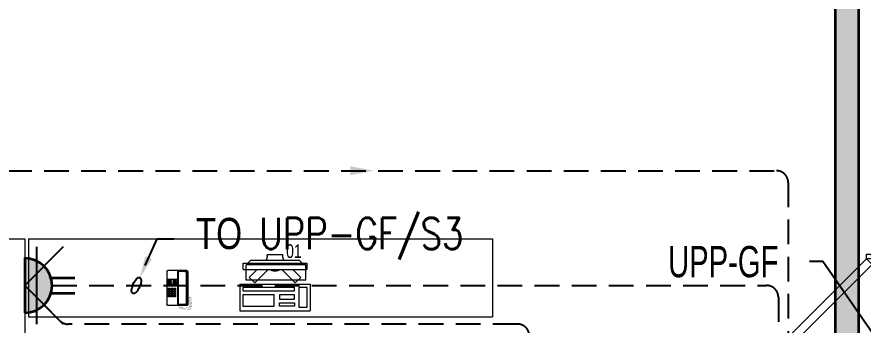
# Model space of a CAD drawing. Header units: inches. Extents: x -12418 to 57169, y -29325 to 19878.
# Drawn here: x 14148 to 19575, y -3301 to -1326 of the extents above; entities that cross this region are included whole.
import ezdxf
from ezdxf import colors
from ezdxf.entities.mleader import LeaderData, LeaderLine
from ezdxf.enums import TextEntityAlignment as Align
from ezdxf.math import Vec2, Vec3

# ---------------------------------------------------------------- set-up
doc = ezdxf.new("R2010")
doc.units = ezdxf.units.IN
doc.header["$LTSCALE"] = 25
doc.header["$MEASUREMENT"] = 0
doc.linetypes.add('DASHDOT', pattern=[25.4, 12.7, -6.35, 0, -6.35])
doc.linetypes.add('HIDDEN', pattern=[9.525, 6.35, -3.175])
doc.layers.get('0').update_dxf_attribs({"color": 8})
doc.layers.get('Defpoints').update_dxf_attribs({"color": 8})
for name, color, linetype, lineweight in [('00-Ground Floor$0$72_EGR_EQP_TAG', 142, 'Continuous', 5), ('00-Ground Floor$0$LOADING', 253, 'Continuous', 5), ('00-Ground Floor$0$Walls', 251, 'Continuous', 5), ('00-Ground Floor$0$Wooden Joinery', 251, 'Continuous', 5), ('E-LITE-CIRC @ 100', 6, 'Continuous', 25), ('E-LITE-CLNG-CNDT', 6, 'DASHDOT', 35), ('E-LITE-EXIT-NUMB', 6, 'Continuous', 25), ('E-POWR-FLOR-CNDT', 6, 'HIDDEN', 25), ('E-POWR-FLOR-CNDT @ 100', 6, 'HIDDEN', 25), ('E-POWR-TEXT @ 100', 6, 'Continuous', 25), ('E-POWR-WALL @ 100', 4, 'Continuous', 35), ('T-CABL-TRAY', 60, 'Continuous', 35)]:
    doc.layers.add(name, color=color, linetype=linetype, lineweight=lineweight)
doc.styles.add('00-Ground Floor$0$X3G_ENTITY_257CFD', font='swisscl.ttf', dxfattribs={"height": 200})
doc.styles.add('DC_Elc_Romans', font='elc_romans.shx', dxfattribs={"width": 0.7})
doc.styles.add('DC_Simplex', font='SIMPLEX.shx', dxfattribs={"width": 0.7})

# ---------------------------------------------------------------- blocks, each defined once
blk = doc.blocks.new('*U114')
at = {"layer": '00-Ground Floor$0$Wooden Joinery'}
for points in [[(627.5, 526.8), (65.4, -35.4), (30, 0), (592.1, 562.1)], [(1022.5, 526.8), (1584.6, -35.4), (1620, 0), (1057.9, 562.1)], [(30, 0), (0, 0), (0, -100), (50, -100), (50, -50), (30, -50), (30, 0)], [(1620, 0), (1650, 0), (1650, -100), (1600, -100), (1600, -50), (1620, -50), (1620, 0)]]:
    blk.add_lwpolyline(points, close=True, dxfattribs=at)
for centre, start, end in [((30, 0), 0, 45), ((1620, 0), 135, 180)]:
    blk.add_arc(centre, 795, start, end, dxfattribs=at)
blk = doc.blocks.new('00-Ground Floor$0$DM20079-P')
at = {"color": 0}
for p, q in [((-0.0616, 0.225), (0.0594, 0.225)), ((-0.0616, 0.225), (-0.0616, 0)), ((-0.0616, 0.222), (-0.0016, 0.222)), ((-0.0496, 0.2175), (-0.0136, 0.2175)), ((-0.0016, 0.225), (-0.0016, 0)), ((-0.0686, 0.217), (-0.0686, 0.008)), ((-0.0616, 0.212), (-0.0565, 0.212)), ((-0.0566, 0.2105), (-0.0566, 0.0145)), ((-0.0068, 0.212), (-0.0016, 0.212)), ((-0.0066, 0.2105), (-0.0066, 0.0145)), ((-0.0016, 0.1675), (0.0664, 0.1675)), ((0.0664, 0.217), (0.0664, 0.008)), ((-0.0016, 0.135), (0.0664, 0.135)), ((-0.0616, 0.013), (-0.0565, 0.013)), ((-0.0616, 0.003), (-0.0016, 0.003)), ((-0.0594, 0), (0.0594, 0)), ((-0.0496, 0.0075), (-0.0136, 0.0075)), ((-0.0068, 0.013), (-0.0016, 0.013))]:
    blk.add_line(p, q, dxfattribs=at)
for points in [[(0.0074, 0.1605, 0.414214), (0.0054, 0.1585), (0.0054, 0.1555, 0.414214), (0.0074, 0.1535), (0.0234, 0.1535, 0.414214), (0.0254, 0.1555), (0.0254, 0.1585, 0.414214), (0.0234, 0.1605)], [(0.0234, 0.142, 0.414214), (0.0254, 0.144), (0.0254, 0.147, 0.414214), (0.0234, 0.149), (0.0074, 0.149, 0.414214), (0.0054, 0.147), (0.0054, 0.144, 0.414214), (0.0074, 0.142)], [(0.0104, 0.103, 0.414214), (0.0124, 0.101), (0.0204, 0.101, 0.414214), (0.0224, 0.103), (0.0224, 0.109, 0.414214), (0.0204, 0.111), (0.0124, 0.111, 0.414214), (0.0104, 0.109)], [(0.0274, 0.103, 0.414214), (0.0294, 0.101), (0.0374, 0.101, 0.414214), (0.0394, 0.103), (0.0394, 0.109, 0.414214), (0.0374, 0.111), (0.0294, 0.111, 0.414214), (0.0274, 0.109)], [(0.0574, 0.1535, 0.414214), (0.0594, 0.1555), (0.0594, 0.1585, 0.414214), (0.0574, 0.1605), (0.0414, 0.1605, 0.414214), (0.0394, 0.1585), (0.0394, 0.1555, 0.414214), (0.0414, 0.1535)], [(0.0574, 0.142, 0.414214), (0.0594, 0.144), (0.0594, 0.147, 0.414214), (0.0574, 0.149), (0.0414, 0.149, 0.414214), (0.0394, 0.147), (0.0394, 0.144, 0.414214), (0.0414, 0.142)], [(0.0444, 0.103, 0.414214), (0.0464, 0.101), (0.0544, 0.101, 0.414214), (0.0564, 0.103), (0.0564, 0.109, 0.414214), (0.0544, 0.111), (0.0464, 0.111, 0.414214), (0.0444, 0.109)], [(0.0104, 0.088, 0.414214), (0.0124, 0.086), (0.0204, 0.086, 0.414214), (0.0224, 0.088), (0.0224, 0.094, 0.414214), (0.0204, 0.096), (0.0124, 0.096, 0.414214), (0.0104, 0.094)], [(0.0104, 0.073, 0.414214), (0.0124, 0.071), (0.0204, 0.071, 0.414214), (0.0224, 0.073), (0.0224, 0.079, 0.414214), (0.0204, 0.081), (0.0124, 0.081, 0.414214), (0.0104, 0.079)], [(0.0104, 0.058, 0.414214), (0.0124, 0.056), (0.0204, 0.056, 0.414214), (0.0224, 0.058), (0.0224, 0.064, 0.414214), (0.0204, 0.066), (0.0124, 0.066, 0.414214), (0.0104, 0.064)], [(0.0274, 0.088, 0.414214), (0.0294, 0.086), (0.0374, 0.086, 0.414214), (0.0394, 0.088), (0.0394, 0.094, 0.414214), (0.0374, 0.096), (0.0294, 0.096, 0.414214), (0.0274, 0.094)], [(0.0274, 0.073, 0.414214), (0.0294, 0.071), (0.0374, 0.071, 0.414214), (0.0394, 0.073), (0.0394, 0.079, 0.414214), (0.0374, 0.081), (0.0294, 0.081, 0.414214), (0.0274, 0.079)], [(0.0274, 0.058, 0.414214), (0.0294, 0.056), (0.0374, 0.056, 0.414214), (0.0394, 0.058), (0.0394, 0.064, 0.414214), (0.0374, 0.066), (0.0294, 0.066, 0.414214), (0.0274, 0.064)], [(0.0444, 0.088, 0.414214), (0.0464, 0.086), (0.0544, 0.086, 0.414214), (0.0564, 0.088), (0.0564, 0.094, 0.414214), (0.0544, 0.096), (0.0464, 0.096, 0.414214), (0.0444, 0.094)], [(0.0444, 0.073, 0.414214), (0.0464, 0.071), (0.0544, 0.071, 0.414214), (0.0564, 0.073), (0.0564, 0.079, 0.414214), (0.0544, 0.081), (0.0464, 0.081, 0.414214), (0.0444, 0.079)], [(0.0444, 0.058, 0.414214), (0.0464, 0.056), (0.0544, 0.056, 0.414214), (0.0564, 0.058), (0.0564, 0.064, 0.414214), (0.0544, 0.066), (0.0464, 0.066, 0.414214), (0.0444, 0.064)]]:
    blk.add_lwpolyline(points, format="xyb", close=True, dxfattribs=at)
at = {"color": 0, "const_width": 0.001}
blk.add_lwpolyline([(-0.0686, 0.059, 0.184574), (-0.0861, 0.0478, 1.44364), (-0.0769, 0.0452, 0.837915), (-0.0907, 0.0465, 0.30536), (-0.0835, 0.0248, 1.584726), (-0.0815, 0.034, 0.253153), (-0.094, 0.0228, 0.874198), (-0.0776, 0.0142, 0.915253), (-0.0897, 0.0168, 0.223821), (-0.0874, -0.0011, 1.703343), (-0.0796, 0.005, 0.588962), (-0.0934, -0.0114, 0.717795), (-0.0769, -0.0108, 0.983104), (-0.0875, -0.0075, 0.326362), (-0.0815, -0.0259, 0.758716), (-0.0657, -0.0134, 0.906186), (-0.0743, -0.016, 0.189488), (-0.067, -0.0272, 0.7948), (-0.0506, -0.0127, 1.223996), (-0.0585, -0.0193, 0.072149), (-0.0473, -0.0259, 0.645886), (-0.0341, -0.0134, 1.366917), (-0.042, -0.0193, 0.078415), (-0.0315, -0.0246, 0.723006), (-0.0229, -0.0127, 1.105484), (-0.0289, -0.018, 0.327892), (-0.017, -0.0193, 0.446638), (-0.0144, -0.0068, 0.327263), (-0.0269, -0.0029, 1.240441), (-0.0229, -0.0094, 0.611307), (-0.0278, 0.0075)], format="xyb", dxfattribs=at)
at = {"color": 0}
for centre, radius, start, end in [((-0.0605, 0.217), 0.00813, 97.9633, 179.6649), ((-0.0496, 0.2105), 0.007, 90, 180), ((-0.0136, 0.2105), 0.007, 0, 90), ((0.0582, 0.217), 0.00813, 0.3351, 82.0367), ((-0.0605, 0.008), 0.00813, 180.3351, 277.9633), ((-0.0496, 0.0145), 0.007, 180, 270), ((-0.0136, 0.0145), 0.007, 270, 0), ((0.0582, 0.008), 0.00813, 277.9633, 359.6649)]:
    blk.add_arc(centre, radius, start, end, dxfattribs=at)
blk = doc.blocks.new('00-Ground Floor$0$ITCWLS1-P')
at = {"layer": '00-Ground Floor$0$LOADING'}
for p, q in [((-0.17, 0.45), (-0.17, 0)), ((-0.17, 0.45), (0, 0.45)), ((0, 0.45), (0, 0)), ((-0.3251, 0.38, 0), (-0.3051, 0.4, 0)), ((-0.3251, 0.38, 0), (-0.3251, 0.07, 0)), ((-0.2651, 0.43, 0), (-0.3051, 0.43, 0)), ((-0.3051, 0.43, 0), (-0.3051, 0.02, 0)), ((-0.197, 0.4094), (-0.295, 0.4094)), ((-0.295, 0.0264), (-0.295, 0.4094)), ((-0.2651, 0.43, 0), (-0.2651, 0.02, 0)), ((-0.197, 0.0264), (-0.197, 0.4094)), ((-0.1496, 0.4305), (-0.1291, 0.4305)), ((-0.1291, 0.4305), (-0.1291, 0.4089)), ((-0.3503, 0.275), (-0.3596, 0.275)), ((-0.3596, 0.175), (-0.3596, 0.275)), ((-0.3503, 0.175), (-0.3596, 0.175)), ((-0.3251, 0.07, 0), (-0.3051, 0.05, 0)), ((-0.3051, 0.02, 0), (-0.2651, 0.02, 0)), ((-0.197, 0.0264), (-0.295, 0.0264)), ((-0.17, 0), (0, 0))]:
    blk.add_line(p, q, dxfattribs=at)
at = {"layer": '00-Ground Floor$0$LOADING', "extrusion": (2.48281e-10, 3.18408e-10, -1)}
for p, q in [((-0.2651, 0.3395), (-0.2144, 0.3902)), ((-0.1791, 0.3548), (-0.2144, 0.3902)), ((-0.2651, 0.2688), (-0.1791, 0.3548))]:
    blk.add_line(p, q, dxfattribs=at)
at = {"layer": '00-Ground Floor$0$LOADING', "extrusion": (2.48281e-10, -3.18408e-10, -1)}
for p, q in [((-0.2651, 0.1812), (-0.1791, 0.0952)), ((-0.2651, 0.1105), (-0.2144, 0.0598)), ((-0.1791, 0.0952), (-0.2144, 0.0598))]:
    blk.add_line(p, q, dxfattribs=at)
at = {"layer": '00-Ground Floor$0$LOADING'}
for points in [[(-0.1291, 0.4089), (-0.1291, 0.1), (-0.1496, 0.1), (-0.1496, 0.4305)], [(-0.1496, 0.1), (-0.1496, 0.1), (-0.1496, 0.1), (-0.1496, 0.1), (-0.1496, 0.1), (-0.1496, 0.1), (-0.1496, 0.1), (-0.1496, 0.1), (-0.1496, 0.1)], [(-0.1496, 0.1), (-0.1496, 0.1), (-0.1496, 0.1), (-0.1496, 0.1), (-0.1496, 0.1), (-0.1496, 0.1), (-0.1496, 0.1), (-0.1496, 0.1), (-0.1496, 0.1), (-0.1496, 0.1), (-0.1496, 0.1), (-0.1496, 0.1), (-0.1496, 0.1), (-0.1496, 0.1), (-0.1496, 0.1), (-0.1496, 0.1), (-0.1496, 0.1), (-0.1496, 0.1)], [(-0.1496, 0.1), (-0.1496, 0.1), (-0.1496, 0.1), (-0.1496, 0.1), (-0.1496, 0.1), (-0.1496, 0.1), (-0.1496, 0.1), (-0.1496, 0.1), (-0.1496, 0.1), (-0.1496, 0.1)], [(-0.1496, 0.1), (-0.1496, 0.1), (-0.1496, 0.1), (-0.1496, 0.1), (-0.1496, 0.1), (-0.1496, 0.1), (-0.1496, 0.1)], [(-0.1496, 0.1), (-0.1496, 0.1), (-0.1496, 0.1), (-0.1496, 0.1), (-0.1496, 0.1), (-0.1496, 0.1), (-0.1496, 0.1), (-0.1496, 0.1), (-0.1496, 0.1), (-0.1496, 0.1)], [(-0.1496, 0.1), (-0.1496, 0.1), (-0.1496, 0.1), (-0.1496, 0.1), (-0.1496, 0.1), (-0.1496, 0.1), (-0.1496, 0.1), (-0.1496, 0.1), (-0.1496, 0.1), (-0.1496, 0.1), (-0.1496, 0.1), (-0.1496, 0.1), (-0.1496, 0.1), (-0.1496, 0.1), (-0.1496, 0.1)], [(-0.1496, 0.1), (-0.1496, 0.1), (-0.1496, 0.1), (-0.1496, 0.1), (-0.1496, 0.1), (-0.1496, 0.1), (-0.1496, 0.1), (-0.1496, 0.1), (-0.1496, 0.1), (-0.1496, 0.1)], [(-0.1496, 0.1), (-0.1496, 0.1), (-0.1496, 0.1), (-0.1496, 0.1), (-0.1496, 0.1), (-0.1496, 0.1), (-0.1496, 0.1), (-0.1496, 0.1), (-0.1496, 0.1), (-0.1496, 0.1)], [(-0.1496, 0.1), (-0.1496, 0.1), (-0.1496, 0.1), (-0.1496, 0.1), (-0.1496, 0.1), (-0.1496, 0.1), (-0.1496, 0.1), (-0.1496, 0.1), (-0.1496, 0.1), (-0.1496, 0.1), (-0.1496, 0.1), (-0.1496, 0.1), (-0.1496, 0.1), (-0.1496, 0.1), (-0.1496, 0.1), (-0.1496, 0.1), (-0.1496, 0.1), (-0.1496, 0.1), (-0.1496, 0.1), (-0.1496, 0.1), (-0.1496, 0.1), (-0.1496, 0.1), (-0.1496, 0.1), (-0.1496, 0.1), (-0.1496, 0.1), (-0.1496, 0.1), (-0.1496, 0.1), (-0.1496, 0.1), (-0.1496, 0.1), (-0.1496, 0.1), (-0.1496, 0.1), (-0.1496, 0.1), (-0.1496, 0.1), (-0.1496, 0.1), (-0.1496, 0.1), (-0.1496, 0.1), (-0.1496, 0.1), (-0.1496, 0.1), (-0.1496, 0.1), (-0.1496, 0.1), (-0.1496, 0.1), (-0.1496, 0.1), (-0.1496, 0.1), (-0.1496, 0.1), (-0.1496, 0.1), (-0.1496, 0.1), (-0.1496, 0.1), (-0.1496, 0.1), (-0.1496, 0.1), (-0.1496, 0.1), (-0.1496, 0.1), (-0.1496, 0.1), (-0.1496, 0.1), (-0.1496, 0.1)], [(-0.1496, 0.1), (-0.1496, 0.1), (-0.1496, 0.1), (-0.1496, 0.1), (-0.1496, 0.1), (-0.1496, 0.1), (-0.1496, 0.1), (-0.1496, 0.1), (-0.1496, 0.1), (-0.1496, 0.1), (-0.1496, 0.1), (-0.1496, 0.1), (-0.1496, 0.1), (-0.1496, 0.1), (-0.1496, 0.1), (-0.1496, 0.1), (-0.1496, 0.1), (-0.1496, 0.1), (-0.1496, 0.1), (-0.1496, 0.1), (-0.1496, 0.1), (-0.1496, 0.1), (-0.1496, 0.1), (-0.1496, 0.1), (-0.1496, 0.1), (-0.1496, 0.1), (-0.1496, 0.1), (-0.1496, 0.1), (-0.1496, 0.1), (-0.1496, 0.1), (-0.1496, 0.1), (-0.1496, 0.1), (-0.1496, 0.1), (-0.1496, 0.1), (-0.1496, 0.1), (-0.1496, 0.1), (-0.1496, 0.1), (-0.1496, 0.1), (-0.1496, 0.1), (-0.1496, 0.1), (-0.1496, 0.1), (-0.1496, 0.1), (-0.1496, 0.1), (-0.1496, 0.1), (-0.1496, 0.1), (-0.1496, 0.1), (-0.1496, 0.1), (-0.1496, 0.1), (-0.1496, 0.1), (-0.1496, 0.1), (-0.1496, 0.1), (-0.1496, 0.1), (-0.1496, 0.1), (-0.1496, 0.1), (-0.1496, 0.1), (-0.1496, 0.1), (-0.1496, 0.1), (-0.1496, 0.1), (-0.1496, 0.1), (-0.1496, 0.1), (-0.1496, 0.1), (-0.1496, 0.1), (-0.1496, 0.1), (-0.1496, 0.1), (-0.1496, 0.1), (-0.1496, 0.1), (-0.1496, 0.1), (-0.1496, 0.1), (-0.1496, 0.1), (-0.1496, 0.1), (-0.1496, 0.1), (-0.1496, 0.1), (-0.1496, 0.1), (-0.1496, 0.1), (-0.1496, 0.1), (-0.1496, 0.1), (-0.1496, 0.1), (-0.1496, 0.1), (-0.1496, 0.1), (-0.1496, 0.1), (-0.1496, 0.1), (-0.1496, 0.1), (-0.1496, 0.1), (-0.1496, 0.1), (-0.1496, 0.1), (-0.1496, 0.1), (-0.1496, 0.1), (-0.1496, 0.1), (-0.1496, 0.1)], [(-0.1496, 0.1), (-0.1496, 0.1), (-0.1496, 0.1), (-0.1496, 0.1), (-0.1496, 0.1), (-0.1496, 0.1), (-0.1496, 0.1), (-0.1496, 0.1), (-0.1496, 0.1), (-0.1496, 0.1), (-0.1496, 0.1), (-0.1496, 0.1)], [(-0.1496, 0.1), (-0.1496, 0.1), (-0.1496, 0.1), (-0.1496, 0.1), (-0.1496, 0.1), (-0.1496, 0.1), (-0.1496, 0.1)], [(-0.1496, 0.1), (-0.1496, 0.1), (-0.1496, 0.1), (-0.1496, 0.1), (-0.1496, 0.1), (-0.1496, 0.1), (-0.1496, 0.1), (-0.1496, 0.1), (-0.1496, 0.1), (-0.1496, 0.1), (-0.1496, 0.1), (-0.1496, 0.1), (-0.1496, 0.1), (-0.1496, 0.1), (-0.1496, 0.1), (-0.1496, 0.1), (-0.1496, 0.1)], [(-0.1496, 0.1), (-0.1496, 0.1), (-0.1496, 0.1), (-0.1496, 0.1), (-0.1496, 0.1), (-0.1496, 0.1), (-0.1496, 0.1), (-0.1496, 0.1), (-0.1496, 0.1), (-0.1496, 0.1), (-0.1496, 0.1), (-0.1496, 0.1), (-0.1496, 0.1), (-0.1496, 0.1), (-0.1496, 0.1), (-0.1496, 0.1), (-0.1496, 0.1), (-0.1496, 0.1), (-0.1496, 0.1), (-0.1496, 0.1), (-0.1496, 0.1), (-0.1496, 0.1), (-0.1496, 0.1), (-0.1496, 0.1), (-0.1496, 0.1), (-0.1496, 0.1), (-0.1496, 0.1), (-0.1496, 0.1), (-0.1496, 0.1), (-0.1496, 0.1), (-0.1496, 0.1), (-0.1496, 0.1), (-0.1496, 0.1), (-0.1496, 0.1), (-0.1496, 0.1), (-0.1496, 0.1), (-0.1496, 0.1), (-0.1496, 0.1), (-0.1496, 0.1), (-0.1496, 0.1), (-0.1496, 0.1), (-0.1496, 0.1), (-0.1496, 0.1), (-0.1496, 0.1), (-0.1496, 0.1), (-0.1496, 0.1), (-0.1496, 0.1), (-0.1496, 0.1), (-0.1496, 0.1), (-0.1496, 0.1), (-0.1496, 0.1), (-0.1496, 0.1), (-0.1496, 0.1), (-0.1496, 0.1), (-0.1496, 0.1), (-0.1496, 0.1), (-0.1496, 0.1), (-0.1496, 0.1), (-0.1496, 0.1), (-0.1496, 0.1), (-0.1496, 0.1), (-0.1496, 0.1), (-0.1496, 0.1), (-0.1496, 0.1), (-0.1496, 0.1), (-0.1496, 0.1), (-0.1496, 0.1), (-0.1496, 0.1), (-0.1496, 0.1), (-0.1496, 0.1), (-0.1496, 0.1), (-0.1496, 0.1), (-0.1496, 0.1), (-0.1496, 0.1), (-0.1496, 0.1), (-0.1496, 0.1), (-0.1496, 0.1), (-0.1496, 0.1), (-0.1496, 0.1), (-0.1496, 0.1), (-0.1496, 0.1), (-0.1496, 0.1), (-0.1496, 0.1), (-0.1496, 0.1), (-0.1496, 0.1), (-0.1496, 0.1), (-0.1496, 0.1), (-0.1496, 0.1), (-0.1496, 0.1), (-0.1496, 0.1), (-0.1496, 0.1), (-0.1496, 0.1), (-0.1496, 0.1), (-0.1496, 0.1), (-0.1496, 0.1), (-0.1496, 0.1), (-0.1496, 0.1), (-0.1496, 0.1), (-0.1496, 0.1), (-0.1496, 0.1), (-0.1496, 0.1), (-0.1496, 0.1), (-0.1496, 0.1), (-0.1496, 0.1), (-0.1496, 0.1), (-0.1496, 0.1), (-0.1496, 0.1), (-0.1496, 0.1), (-0.1496, 0.1), (-0.1496, 0.1), (-0.1496, 0.1)], [(-0.1496, 0.1), (-0.1496, 0.1), (-0.1496, 0.1), (-0.1496, 0.1), (-0.1496, 0.1), (-0.1496, 0.1), (-0.1496, 0.1), (-0.1496, 0.1)]]:
    blk.add_lwpolyline(points, dxfattribs=at)
for points in [[(-0.1019, 0.4305), (-0.0304, 0.4305), (-0.0304, 0.2294), (-0.1019, 0.2294)], [(-0.1019, 0.1954), (-0.0747, 0.1954), (-0.0747, 0.1), (-0.1019, 0.1)], [(-0.0304, 0.1954), (-0.0508, 0.1954), (-0.0508, 0.1), (-0.0304, 0.1)], [(-0.1496, 0.1), (-0.1496, 0.1), (-0.1496, 0.1), (-0.1496, 0.1), (-0.1496, 0.1), (-0.1496, 0.1), (-0.1496, 0.1), (-0.1496, 0.1), (-0.1496, 0.1), (-0.1496, 0.1), (-0.1496, 0.1), (-0.1496, 0.1), (-0.1496, 0.1), (-0.1496, 0.1), (-0.1496, 0.1), (-0.1496, 0.1), (-0.1496, 0.1), (-0.1496, 0.1), (-0.1496, 0.1), (-0.1496, 0.1), (-0.1496, 0.1), (-0.1496, 0.1), (-0.1496, 0.1), (-0.1496, 0.1), (-0.1496, 0.1), (-0.1496, 0.1), (-0.1496, 0.1), (-0.1496, 0.1), (-0.1496, 0.1), (-0.1496, 0.1), (-0.1496, 0.1), (-0.1496, 0.1), (-0.1496, 0.1), (-0.1496, 0.1), (-0.1496, 0.1), (-0.1496, 0.1), (-0.1496, 0.1), (-0.1496, 0.1), (-0.1496, 0.1), (-0.1496, 0.1), (-0.1496, 0.1), (-0.1496, 0.1), (-0.1496, 0.1), (-0.1496, 0.1), (-0.1496, 0.1), (-0.1496, 0.1), (-0.1496, 0.1), (-0.1496, 0.1), (-0.1496, 0.1), (-0.1496, 0.1), (-0.1496, 0.1), (-0.1496, 0.1), (-0.1496, 0.1), (-0.1496, 0.1), (-0.1496, 0.1), (-0.1496, 0.1), (-0.1496, 0.1), (-0.1496, 0.1), (-0.1496, 0.1), (-0.1496, 0.1), (-0.1496, 0.1), (-0.1496, 0.1), (-0.1496, 0.1), (-0.1496, 0.1), (-0.1496, 0.1), (-0.1496, 0.1), (-0.1496, 0.1), (-0.1496, 0.1), (-0.1496, 0.1), (-0.1496, 0.1), (-0.1496, 0.1), (-0.1496, 0.1), (-0.1496, 0.1), (-0.1496, 0.1), (-0.1496, 0.1), (-0.1496, 0.1), (-0.1496, 0.1), (-0.1496, 0.1), (-0.1496, 0.1), (-0.1496, 0.1), (-0.1496, 0.1), (-0.1496, 0.1), (-0.1496, 0.1), (-0.1496, 0.1), (-0.1496, 0.1), (-0.1496, 0.1), (-0.1496, 0.1), (-0.1496, 0.1), (-0.1496, 0.1), (-0.1496, 0.1), (-0.1496, 0.1), (-0.1496, 0.1), (-0.1496, 0.1), (-0.1496, 0.1), (-0.1496, 0.1), (-0.1496, 0.1), (-0.1496, 0.1), (-0.1496, 0.1), (-0.1496, 0.1), (-0.1496, 0.1), (-0.1496, 0.1), (-0.1496, 0.1), (-0.1496, 0.1), (-0.1496, 0.1), (-0.1496, 0.1), (-0.1496, 0.1), (-0.1496, 0.1), (-0.1496, 0.1), (-0.1496, 0.1), (-0.1496, 0.1), (-0.1496, 0.1), (-0.1496, 0.1), (-0.1496, 0.1), (-0.1496, 0.1), (-0.1496, 0.1), (-0.1496, 0.1), (-0.1496, 0.1), (-0.1496, 0.1), (-0.1496, 0.1), (-0.1496, 0.1), (-0.1496, 0.1), (-0.1496, 0.1), (-0.1496, 0.1), (-0.1496, 0.1), (-0.1496, 0.1), (-0.1496, 0.1), (-0.1496, 0.1), (-0.1496, 0.1), (-0.1496, 0.1), (-0.1496, 0.1), (-0.1496, 0.1), (-0.1496, 0.1), (-0.1496, 0.1), (-0.1496, 0.1), (-0.1496, 0.1), (-0.1496, 0.1), (-0.1496, 0.1), (-0.1496, 0.1), (-0.1496, 0.1), (-0.1496, 0.1), (-0.1496, 0.1), (-0.1496, 0.1), (-0.1496, 0.1), (-0.1496, 0.1), (-0.1496, 0.1), (-0.1496, 0.1), (-0.1496, 0.1), (-0.1496, 0.1), (-0.1496, 0.1), (-0.1496, 0.1), (-0.1496, 0.1), (-0.1496, 0.1), (-0.1496, 0.1), (-0.1496, 0.1), (-0.1496, 0.1), (-0.1496, 0.1), (-0.1496, 0.1), (-0.1496, 0.1), (-0.1496, 0.1), (-0.1496, 0.1), (-0.1496, 0.1), (-0.1496, 0.1), (-0.1496, 0.1), (-0.1496, 0.1), (-0.1496, 0.1), (-0.1496, 0.1), (-0.1496, 0.1), (-0.1496, 0.1), (-0.1496, 0.1), (-0.1496, 0.1), (-0.1496, 0.1), (-0.1496, 0.1), (-0.1496, 0.1), (-0.1496, 0.1), (-0.1496, 0.1), (-0.1496, 0.1), (-0.1496, 0.1), (-0.1496, 0.1), (-0.1496, 0.1), (-0.1496, 0.1), (-0.1496, 0.1), (-0.1496, 0.1), (-0.1496, 0.1), (-0.1496, 0.1), (-0.1496, 0.1), (-0.1496, 0.1), (-0.1496, 0.1), (-0.1496, 0.1), (-0.1496, 0.1), (-0.1496, 0.1), (-0.1496, 0.1), (-0.1496, 0.1), (-0.1496, 0.1), (-0.1496, 0.1), (-0.1496, 0.1), (-0.1496, 0.1), (-0.1496, 0.1), (-0.1496, 0.1), (-0.1496, 0.1), (-0.1496, 0.1), (-0.1496, 0.1), (-0.1496, 0.1), (-0.1496, 0.1), (-0.1496, 0.1), (-0.1496, 0.1), (-0.1496, 0.1), (-0.1496, 0.1), (-0.1496, 0.1), (-0.1496, 0.1), (-0.1496, 0.1), (-0.1496, 0.1), (-0.1496, 0.1), (-0.1496, 0.1), (-0.1496, 0.1), (-0.1496, 0.1), (-0.1496, 0.1), (-0.1496, 0.1), (-0.1496, 0.1), (-0.1496, 0.1), (-0.1496, 0.1), (-0.1496, 0.1), (-0.1496, 0.1), (-0.1496, 0.1), (-0.1496, 0.1), (-0.1496, 0.1), (-0.1496, 0.1), (-0.1496, 0.1), (-0.1496, 0.1), (-0.1496, 0.1), (-0.1496, 0.1), (-0.1496, 0.1), (-0.1496, 0.1), (-0.1496, 0.1), (-0.1496, 0.1), (-0.1496, 0.1), (-0.1496, 0.1), (-0.1496, 0.1), (-0.1496, 0.1), (-0.1496, 0.1), (-0.1496, 0.1), (-0.1496, 0.1), (-0.1496, 0.1), (-0.1496, 0.1), (-0.1496, 0.1), (-0.1496, 0.1), (-0.1496, 0.1), (-0.1496, 0.1), (-0.1496, 0.1), (-0.1496, 0.1), (-0.1496, 0.1), (-0.1496, 0.1), (-0.1496, 0.1), (-0.1496, 0.1), (-0.1496, 0.1), (-0.1496, 0.1), (-0.1496, 0.1), (-0.1496, 0.1), (-0.1496, 0.1), (-0.1496, 0.1), (-0.1496, 0.1), (-0.1496, 0.1), (-0.1496, 0.1), (-0.1496, 0.1), (-0.1496, 0.1), (-0.1496, 0.1), (-0.1496, 0.1), (-0.1496, 0.1), (-0.1496, 0.1), (-0.1496, 0.1), (-0.1496, 0.1), (-0.1496, 0.1), (-0.1496, 0.1), (-0.1496, 0.1), (-0.1496, 0.1), (-0.1496, 0.1), (-0.1496, 0.1), (-0.1496, 0.1)], [(-0.1496, 0.1), (-0.1496, 0.1), (-0.1496, 0.1), (-0.1496, 0.1), (-0.1496, 0.1), (-0.1496, 0.1), (-0.1496, 0.1), (-0.1496, 0.1), (-0.1496, 0.1), (-0.1496, 0.1), (-0.1496, 0.1), (-0.1496, 0.1), (-0.1496, 0.1), (-0.1496, 0.1), (-0.1496, 0.1), (-0.1496, 0.1), (-0.1496, 0.1), (-0.1496, 0.1), (-0.1496, 0.1), (-0.1496, 0.1), (-0.1496, 0.1), (-0.1496, 0.1), (-0.1496, 0.1), (-0.1496, 0.1), (-0.1496, 0.1), (-0.1496, 0.1), (-0.1496, 0.1), (-0.1496, 0.1), (-0.1496, 0.1), (-0.1496, 0.1), (-0.1496, 0.1), (-0.1496, 0.1), (-0.1496, 0.1), (-0.1496, 0.1), (-0.1496, 0.1), (-0.1496, 0.1), (-0.1496, 0.1), (-0.1496, 0.1), (-0.1496, 0.1), (-0.1496, 0.1), (-0.1496, 0.1), (-0.1496, 0.1), (-0.1496, 0.1), (-0.1496, 0.1), (-0.1496, 0.1), (-0.1496, 0.1), (-0.1496, 0.1), (-0.1496, 0.1), (-0.1496, 0.1), (-0.1496, 0.1), (-0.1496, 0.1), (-0.1496, 0.1), (-0.1496, 0.1), (-0.1496, 0.1), (-0.1496, 0.1), (-0.1496, 0.1), (-0.1496, 0.1), (-0.1496, 0.1), (-0.1496, 0.1), (-0.1496, 0.1), (-0.1496, 0.1), (-0.1496, 0.1), (-0.1496, 0.1), (-0.1496, 0.1), (-0.1496, 0.1), (-0.1496, 0.1), (-0.1496, 0.1), (-0.1496, 0.1), (-0.1496, 0.1), (-0.1496, 0.1), (-0.1496, 0.1), (-0.1496, 0.1), (-0.1496, 0.1), (-0.1496, 0.1), (-0.1496, 0.1), (-0.1496, 0.1), (-0.1496, 0.1), (-0.1496, 0.1), (-0.1496, 0.1), (-0.1496, 0.1), (-0.1496, 0.1), (-0.1496, 0.1), (-0.1496, 0.1), (-0.1496, 0.1), (-0.1496, 0.1), (-0.1496, 0.1), (-0.1496, 0.1), (-0.1496, 0.1), (-0.1496, 0.1), (-0.1496, 0.1), (-0.1496, 0.1), (-0.1496, 0.1), (-0.1496, 0.1), (-0.1496, 0.1), (-0.1496, 0.1), (-0.1496, 0.1), (-0.1496, 0.1), (-0.1496, 0.1), (-0.1496, 0.1), (-0.1496, 0.1), (-0.1496, 0.1), (-0.1496, 0.1), (-0.1496, 0.1), (-0.1496, 0.1), (-0.1496, 0.1), (-0.1496, 0.1), (-0.1496, 0.1), (-0.1496, 0.1), (-0.1496, 0.1), (-0.1496, 0.1), (-0.1496, 0.1), (-0.1496, 0.1), (-0.1496, 0.1), (-0.1496, 0.1), (-0.1496, 0.1), (-0.1496, 0.1), (-0.1496, 0.1), (-0.1496, 0.1), (-0.1496, 0.1), (-0.1496, 0.1), (-0.1496, 0.1), (-0.1496, 0.1), (-0.1496, 0.1), (-0.1496, 0.1), (-0.1496, 0.1), (-0.1496, 0.1), (-0.1496, 0.1), (-0.1496, 0.1), (-0.1496, 0.1), (-0.1496, 0.1), (-0.1496, 0.1), (-0.1496, 0.1), (-0.1496, 0.1), (-0.1496, 0.1), (-0.1496, 0.1), (-0.1496, 0.1), (-0.1496, 0.1), (-0.1496, 0.1), (-0.1496, 0.1), (-0.1496, 0.1), (-0.1496, 0.1), (-0.1496, 0.1), (-0.1496, 0.1), (-0.1496, 0.1), (-0.1496, 0.1), (-0.1496, 0.1), (-0.1496, 0.1), (-0.1496, 0.1), (-0.1496, 0.1), (-0.1496, 0.1), (-0.1496, 0.1), (-0.1496, 0.1), (-0.1496, 0.1), (-0.1496, 0.1), (-0.1496, 0.1), (-0.1496, 0.1), (-0.1496, 0.1), (-0.1496, 0.1), (-0.1496, 0.1), (-0.1496, 0.1), (-0.1496, 0.1), (-0.1496, 0.1), (-0.1496, 0.1), (-0.1496, 0.1), (-0.1496, 0.1), (-0.1496, 0.1), (-0.1496, 0.1), (-0.1496, 0.1), (-0.1496, 0.1), (-0.1496, 0.1), (-0.1496, 0.1), (-0.1496, 0.1), (-0.1496, 0.1), (-0.1496, 0.1), (-0.1496, 0.1), (-0.1496, 0.1), (-0.1496, 0.1), (-0.1496, 0.1), (-0.1496, 0.1), (-0.1496, 0.1), (-0.1496, 0.1), (-0.1496, 0.1), (-0.1496, 0.1), (-0.1496, 0.1), (-0.1496, 0.1), (-0.1496, 0.1), (-0.1496, 0.1), (-0.1496, 0.1), (-0.1496, 0.1), (-0.1496, 0.1), (-0.1496, 0.1), (-0.1496, 0.1), (-0.1496, 0.1), (-0.1496, 0.1), (-0.1496, 0.1), (-0.1496, 0.1), (-0.1496, 0.1), (-0.1496, 0.1), (-0.1496, 0.1), (-0.1496, 0.1), (-0.1496, 0.1), (-0.1496, 0.1), (-0.1496, 0.1), (-0.1496, 0.1), (-0.1496, 0.1), (-0.1496, 0.1), (-0.1496, 0.1), (-0.1496, 0.1), (-0.1496, 0.1), (-0.1496, 0.1), (-0.1496, 0.1), (-0.1496, 0.1), (-0.1496, 0.1), (-0.1496, 0.1)], [(-0.1496, 0.1), (-0.1496, 0.1), (-0.1496, 0.1), (-0.1496, 0.1), (-0.1496, 0.1), (-0.1496, 0.1), (-0.1496, 0.1), (-0.1496, 0.1), (-0.1496, 0.1), (-0.1496, 0.1), (-0.1496, 0.1), (-0.1496, 0.1), (-0.1496, 0.1), (-0.1496, 0.1), (-0.1496, 0.1), (-0.1496, 0.1), (-0.1496, 0.1), (-0.1496, 0.1), (-0.1496, 0.1), (-0.1496, 0.1), (-0.1496, 0.1), (-0.1496, 0.1), (-0.1496, 0.1), (-0.1496, 0.1), (-0.1496, 0.1), (-0.1496, 0.1), (-0.1496, 0.1), (-0.1496, 0.1), (-0.1496, 0.1), (-0.1496, 0.1), (-0.1496, 0.1), (-0.1496, 0.1), (-0.1496, 0.1), (-0.1496, 0.1), (-0.1496, 0.1), (-0.1496, 0.1), (-0.1496, 0.1), (-0.1496, 0.1), (-0.1496, 0.1), (-0.1496, 0.1), (-0.1496, 0.1), (-0.1496, 0.1), (-0.1496, 0.1), (-0.1496, 0.1), (-0.1496, 0.1), (-0.1496, 0.1), (-0.1496, 0.1), (-0.1496, 0.1), (-0.1496, 0.1), (-0.1496, 0.1), (-0.1496, 0.1), (-0.1496, 0.1), (-0.1496, 0.1), (-0.1496, 0.1), (-0.1496, 0.1), (-0.1496, 0.1), (-0.1496, 0.1), (-0.1496, 0.1), (-0.1496, 0.1), (-0.1496, 0.1), (-0.1496, 0.1), (-0.1496, 0.1), (-0.1496, 0.1), (-0.1496, 0.1), (-0.1496, 0.1), (-0.1496, 0.1), (-0.1496, 0.1), (-0.1496, 0.1), (-0.1496, 0.1), (-0.1496, 0.1), (-0.1496, 0.1), (-0.1496, 0.1), (-0.1496, 0.1), (-0.1496, 0.1), (-0.1496, 0.1), (-0.1496, 0.1), (-0.1496, 0.1), (-0.1496, 0.1), (-0.1496, 0.1), (-0.1496, 0.1), (-0.1496, 0.1), (-0.1496, 0.1), (-0.1496, 0.1), (-0.1496, 0.1), (-0.1496, 0.1), (-0.1496, 0.1), (-0.1496, 0.1), (-0.1496, 0.1), (-0.1496, 0.1), (-0.1496, 0.1), (-0.1496, 0.1), (-0.1496, 0.1), (-0.1496, 0.1), (-0.1496, 0.1), (-0.1496, 0.1), (-0.1496, 0.1), (-0.1496, 0.1), (-0.1496, 0.1), (-0.1496, 0.1), (-0.1496, 0.1), (-0.1496, 0.1), (-0.1496, 0.1), (-0.1496, 0.1), (-0.1496, 0.1), (-0.1496, 0.1), (-0.1496, 0.1), (-0.1496, 0.1), (-0.1496, 0.1), (-0.1496, 0.1), (-0.1496, 0.1), (-0.1496, 0.1), (-0.1496, 0.1), (-0.1496, 0.1), (-0.1496, 0.1), (-0.1496, 0.1), (-0.1496, 0.1), (-0.1496, 0.1), (-0.1496, 0.1), (-0.1496, 0.1), (-0.1496, 0.1), (-0.1496, 0.1), (-0.1496, 0.1), (-0.1496, 0.1), (-0.1496, 0.1), (-0.1496, 0.1), (-0.1496, 0.1), (-0.1496, 0.1), (-0.1496, 0.1), (-0.1496, 0.1), (-0.1496, 0.1), (-0.1496, 0.1), (-0.1496, 0.1), (-0.1496, 0.1), (-0.1496, 0.1), (-0.1496, 0.1), (-0.1496, 0.1), (-0.1496, 0.1), (-0.1496, 0.1), (-0.1496, 0.1), (-0.1496, 0.1), (-0.1496, 0.1), (-0.1496, 0.1), (-0.1496, 0.1), (-0.1496, 0.1), (-0.1496, 0.1), (-0.1496, 0.1), (-0.1496, 0.1), (-0.1496, 0.1), (-0.1496, 0.1), (-0.1496, 0.1), (-0.1496, 0.1), (-0.1496, 0.1), (-0.1496, 0.1), (-0.1496, 0.1), (-0.1496, 0.1), (-0.1496, 0.1), (-0.1496, 0.1), (-0.1496, 0.1), (-0.1496, 0.1), (-0.1496, 0.1), (-0.1496, 0.1), (-0.1496, 0.1), (-0.1496, 0.1), (-0.1496, 0.1), (-0.1496, 0.1), (-0.1496, 0.1), (-0.1496, 0.1), (-0.1496, 0.1), (-0.1496, 0.1), (-0.1496, 0.1), (-0.1496, 0.1), (-0.1496, 0.1), (-0.1496, 0.1), (-0.1496, 0.1), (-0.1496, 0.1), (-0.1496, 0.1), (-0.1496, 0.1), (-0.1496, 0.1), (-0.1496, 0.1), (-0.1496, 0.1), (-0.1496, 0.1), (-0.1496, 0.1), (-0.1496, 0.1), (-0.1496, 0.1), (-0.1496, 0.1), (-0.1496, 0.1), (-0.1496, 0.1), (-0.1496, 0.1), (-0.1496, 0.1), (-0.1496, 0.1), (-0.1496, 0.1), (-0.1496, 0.1), (-0.1496, 0.1), (-0.1496, 0.1), (-0.1496, 0.1), (-0.1496, 0.1), (-0.1496, 0.1), (-0.1496, 0.1), (-0.1496, 0.1), (-0.1496, 0.1), (-0.1496, 0.1), (-0.1496, 0.1), (-0.1496, 0.1), (-0.1496, 0.1), (-0.1496, 0.1), (-0.1496, 0.1), (-0.1496, 0.1), (-0.1496, 0.1), (-0.1496, 0.1), (-0.1496, 0.1), (-0.1496, 0.1), (-0.1496, 0.1), (-0.1496, 0.1), (-0.1496, 0.1), (-0.1496, 0.1), (-0.1496, 0.1), (-0.1496, 0.1), (-0.1496, 0.1), (-0.1496, 0.1)], [(-0.1496, 0.0727), (-0.0236, 0.0727), (-0.0236, 0.0182), (-0.1496, 0.0182)]]:
    blk.add_lwpolyline(points, close=True, dxfattribs=at)
for centre, radius, start, end in [((-0.3503, 0.325), 0.05, 270, 300.3093), ((-0.3089, 0.225), 0.0556, 321.9431, 38.0569), ((-0.3503, 0.125), 0.05, 59.6907, 90)]:
    blk.add_arc(centre, radius, start, end, dxfattribs=at)
blk = doc.blocks.new('00-Ground Floor')
at = {"layer": '00-Ground Floor$0$LOADING'}
for p, q in [((14222.9, -2747.4, 0), (17198.7, -2747.4, 0)), ((14222.9, -2747.4, 0), (14222.9, -3247.4, 0)), ((17198.7, -2747.4, 0), (17198.7, -3247.4, 0)), ((14222.9, -3247.4, 0), (17198.7, -3247.4, 0))]:
    blk.add_line(p, q, dxfattribs=at)
at = {"layer": '00-Ground Floor$0$Walls'}
for p, q in [((10397.9, -2747.4, 0), (14197.9, -2747.4, 0)), ((14197.9, -2747.4, 0), (14197.9, -4067.4, 0))]:
    blk.add_line(p, q, dxfattribs=at)
at = {"layer": '00-Ground Floor$0$LOADING', "xscale": -1000, "yscale": 1000, "zscale": 1000}
for name, p, rotation in [('00-Ground Floor$0$ITCWLS1-P', (16028.1, -3209.9, 0), 89.99999999246123), ('00-Ground Floor$0$DM20079-P', (15175.8, -3175.8, 0), 359.9999934716078)]:
    blk.add_blockref(name, p, dxfattribs=dict(at, rotation=rotation))
at = {"layer": '00-Ground Floor$0$Wooden Joinery', "rotation": 89.99999999999999}
blk.add_blockref('*U114', (19597.7, -4497.4, 0), dxfattribs=at)
at = {"layer": '00-Ground Floor$0$72_EGR_EQP_TAG', "insert": (15924.6, -2783.5, 0), "char_height": 87.47, "attachment_point": 2, "style": '00-Ground Floor$0$X3G_ENTITY_257CFD'}
blk.add_mtext('01', dxfattribs=at)
blk = doc.blocks.new('*U15')
h = blk.add_hatch(color=253)
edge = h.paths.add_edge_path()
edge.add_line((0, 1.75), (0, -1.75))
edge.add_arc((0, 0), 1.75, 90, 270, ccw=False)
for p, q in [((-1.677, 0.5), (-3.211, 0.5)), ((-1.677, -0.5), (-3.211, -0.5))]:
    blk.add_line(p, q)
blk.add_lwpolyline([(0, 1.75, 1), (0, -1.75)], format="xyb", close=True)
at = {"layer": 'Defpoints'}
for p, q in [((-2.475, 2.475), (0, 0)), ((-0.758, -2.475), (-0.758, 2.475)), ((-2.475, -2.475), (0, 0))]:
    blk.add_line(p, q, dxfattribs=at)
at = {"layer": 'E-LITE-EXIT-NUMB', "style": 'DC_Simplex', "width": 0.7, "flags": 8}
blk.add_attdef('TYPE', text='', height=2, rotation=360, dxfattribs=at).set_placement((-2.682, 5.238), align=Align.RIGHT)
blk.add_attdef('CIRCUIT', (2.682, 5.238), '', height=2, rotation=360, dxfattribs=at)
blk = doc.blocks.new('*U10')
blk.add_hatch(color=256).paths.add_polyline_path([(0, 0.287), (-1.5, 0), (0, -0.287)])
blk = doc.blocks.new('ARR0W')
at = {"color": 45}
blk.add_ellipse((0, 0), major_axis=(0.4, 0), ratio=0.4, dxfattribs=at)
at = {"color": 45, "ltscale": 0.5}
blk.add_solid([(-1.4, 0.167), (-0.4, 0), (-1.4, -0.167)], dxfattribs=at)
blk = doc.blocks.new('*U56')
at = {"lineweight": 0}
h = blk.add_hatch(dxfattribs=at)
h.set_pattern_fill('HEX', color=253, scale=8, angle=180, style=0)
h.set_pattern_definition([(180, (-23193.732, -3e-10), (6e-13, -43.99409), [25.4, -50.8]), (300, (-23193.732, -3e-10), (38.1, 21.997045), [25.4, -50.8]), (240, (-23219.132, -3e-10), (38.1, -21.997045), [25.4, -50.8])])
h.paths.add_polyline_path([(-9746.9, 150), (-9746.9, 0), (0, 0), (0, 150)])
at = {"color": 0}
for p, q in [((0, 150), (-9746.9, 150)), ((0, 0), (-9746.9, 0))]:
    blk.add_line(p, q, dxfattribs=at)
blk = doc.blocks.new('A$C767e6835')
at = {"layer": 'T-CABL-TRAY', "linetype": 'Continuous', "rotation": 270}
blk.add_blockref('*U56', (-701.8, -8146.9), dxfattribs=at)

msp = doc.modelspace()

# ---------------------------------------------------------------- linework, layer by layer
at = {"layer": 'E-POWR-FLOR-CNDT', "elevation": 0}
for points in [[(8055.8, -3047.4), (8055.8, -2386.8, -0.414214), (8130.8, -2311.8), (19019.8, -2311.8, -0.414214), (19094.8, -2386.8), (19094.8, -3488.9, 0.367712), (19157.8, -3562.9), (19849.5, -3675.5)], [(14372.9, -3047.7), (18956.8, -3047.7, -0.414214), (19031.8, -3122.7), (19031.8, -3488.1, 0.371195), (19095.7, -3562.3), (19849.5, -3675.5)], [(17359.7, -3295.2), (14476.5, -3295.2, -0.198912), (14423.4, -3273.2), (14321.7, -3171.4)]]:
    msp.add_lwpolyline(points, format="xyb", dxfattribs=at)
at = {"layer": 'E-POWR-FLOR-CNDT', "extrusion": (0, -5.02777e-07, 1)}
msp.add_arc((17359.7, -3370.2, 0), 75, 0, 90, dxfattribs=at)

# ---------------------------------------------------------------- block references
at = {"layer": 'E-LITE-CLNG-CNDT'}
msp.add_blockref('00-Ground Floor', (0, 0), dxfattribs=at)
at = {"layer": 'E-POWR-FLOR-CNDT'}
msp.add_blockref('A$C767e6835', (20099.5, -2847.4, 0), dxfattribs=at)
at = {"layer": 'E-POWR-FLOR-CNDT @ 100', "xscale": 100, "yscale": 100, "zscale": 100, "rotation": 180}
msp.add_blockref('*U10', (16286.7, -2311.8, 0), dxfattribs=at)
at = {"layer": 'E-POWR-WALL @ 100', "xscale": 100, "yscale": 100, "zscale": 100, "rotation": 180}
msp.add_blockref('*U15', (14197.9, -3047.7, 0), dxfattribs=at)

# ---------------------------------------------------------------- leaders
at = {"layer": 'E-LITE-CIRC @ 100'}
ml = msp.add_multileader_mtext('Standard', dxfattribs=at)
ml.set_content('{\\Fdc_el_romans|c0;\\W0.8;TO\\Fromans|c0; \\Fsimplex|c0;UPP-GF/S3}', color=256, style='DC_Simplex')
ml.set_leader_properties()
ml.set_arrow_properties(name='ARR0W')
ml.build(insert=Vec2(0, 0))
ml.multileader.update_dxf_attribs({"dogleg_length": 200, "arrow_head_size": 140, "scale": 100})
ctx = ml.context
ctx.base_point, ctx.scale, ctx.char_height, ctx.arrow_head_size, ctx.landing_gap_size, ctx.plane_origin, ctx.plane_x_axis, ctx.plane_y_axis = Vec3(15155.2, -2747.4, 0), 100, 200, 140, 140, Vec3(30160.8, -9725.6, 0), Vec3(1, 0.000001, 0), Vec3(-0.000001, 1, 0)
notes = []
notes.append((ctx, [(0, (1, 1, 0), (15046.4, -2747.4, 0), (1, 0.000001, 0), 108.8, [(0, [(14914.2, -3047.7, 0)], 0, [])])]))
ctx.mtext.insert, ctx.mtext.text_direction, ctx.mtext.rotation, ctx.mtext.flow_direction = Vec3(15295.2, -2614.1, 0), Vec3(1, 0.000001, 0), 0.000001, 5
at = {"layer": 'E-POWR-TEXT @ 100'}
ml = msp.add_multileader_mtext('Standard', dxfattribs=at)
ml.set_content('UPP-GF', color=256, style='DC_Elc_Romans')
ml.set_leader_properties(color=45)
ml.build(insert=Vec2(0, 0))
ml.multileader.update_dxf_attribs({"dogleg_length": 2, "arrow_head_size": 200, "scale": 100})
ctx = ml.context
ctx.base_point, ctx.scale, ctx.char_height, ctx.arrow_head_size, ctx.landing_gap_size, ctx.plane_origin = Vec3(18005.3, -2894.5, 0), 100, 200, 200, 200, Vec3(18061.9, -2910.6, 0)
ctx.text_align_type = 2
notes.append((ctx, [(1, (1, 1, 0), (19316.6, -2894.5, 0), (-1, 0), 84.7, [(0, [(19878.5, -3700.8, 0)], 0, [])])]))
ctx.mtext.insert, ctx.mtext.alignment, ctx.mtext.flow_direction = Vec3(19031.9, -2794.5, 0), 3, 5
for ctx, leaders in notes:
    for number, flags, end, landing, length, lines in leaders:
        leader = LeaderData()
        leader.index, (leader.has_last_leader_line, leader.has_dogleg_vector, leader.attachment_direction) = number, flags
        leader.last_leader_point, leader.dogleg_vector, leader.dogleg_length = Vec3(end), Vec3(landing), length
        for number, points, colour, breaks in lines:
            line = LeaderLine()
            line.index, line.vertices, line.color, line.breaks = number, Vec3.list(points), colors.encode_raw_color(colour), breaks
            leader.lines.append(line)
        ctx.leaders.append(leader)

doc.saveas('drawing.dxf')
